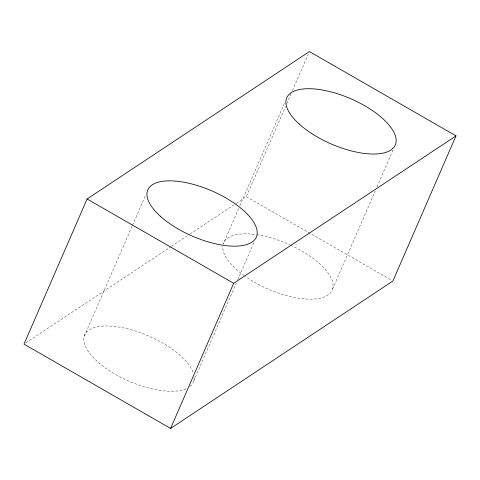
<?xml version="1.0" encoding="UTF-8"?>
<svg xmlns="http://www.w3.org/2000/svg" width="480" height="480" viewBox="0 0 480 480"><rect width="100%" height="100%" fill="white"/><g stroke="black" fill="none" stroke-linecap="round" stroke-linejoin="round"><path stroke-width="0.36" stroke-dasharray="2.4 1.8" d="M84.276 336.21L132.198 225.996M132.498 225.312L145.89 194.508M238.704 208.47L223.224 244.068A59.178 24.636 23.5 0 1 255.936 234.6M239.892 205.734L285.138 101.682M236.328 203.316L246.318 196.692L285.606 106.332M286.8 103.59L291.264 93.324M292.452 90.582L308.232 54.3M193.668 381.06L236.238 283.164M237.726 279.744L254.094 242.094M332.622 288.918L375.186 191.022M376.968 186.918L393.342 149.262M25.872 342.876L170.754 246.804M171.378 246.39L189.492 234.378M190.116 233.964L235.704 203.73M246.318 196.692L391.602 280.26M194.1 377.064A59.178 24.636 23.5 0 1 189.414 386.88M186.066 388.782A59.178 24.636 23.5 0 1 98.256 362.292A59.178 24.636 23.5 0 1 114.63 326.442A59.178 24.636 23.5 0 1 193.29 372.966M290.664 245.214A59.178 24.636 23.5 0 1 328.062 294.954A59.178 24.636 23.5 0 1 245.61 276.666M244.458 275.856A59.178 24.636 23.5 0 1 222.84 246M256.692 234.708A59.178 24.636 23.5 0 1 290.01 244.908"/><path stroke-width="0.72" d="M87.102 198.99L24 344.118L170.58 428.436L392.898 281.01L456 135.882L309.42 51.564L87.102 198.99L233.682 283.308L456 135.882M170.58 428.436L233.682 283.308M160.23 216.156A59.178 24.636 23.5 0 0 254.112 240.378A59.178 24.636 23.5 0 0 191.892 183.984A59.178 24.636 23.5 0 0 160.23 216.156M299.178 124.014A59.178 24.636 23.5 0 0 393.06 148.236A59.178 24.636 23.5 0 0 330.84 91.842A59.178 24.636 23.5 0 0 299.178 124.014"/></g></svg>
